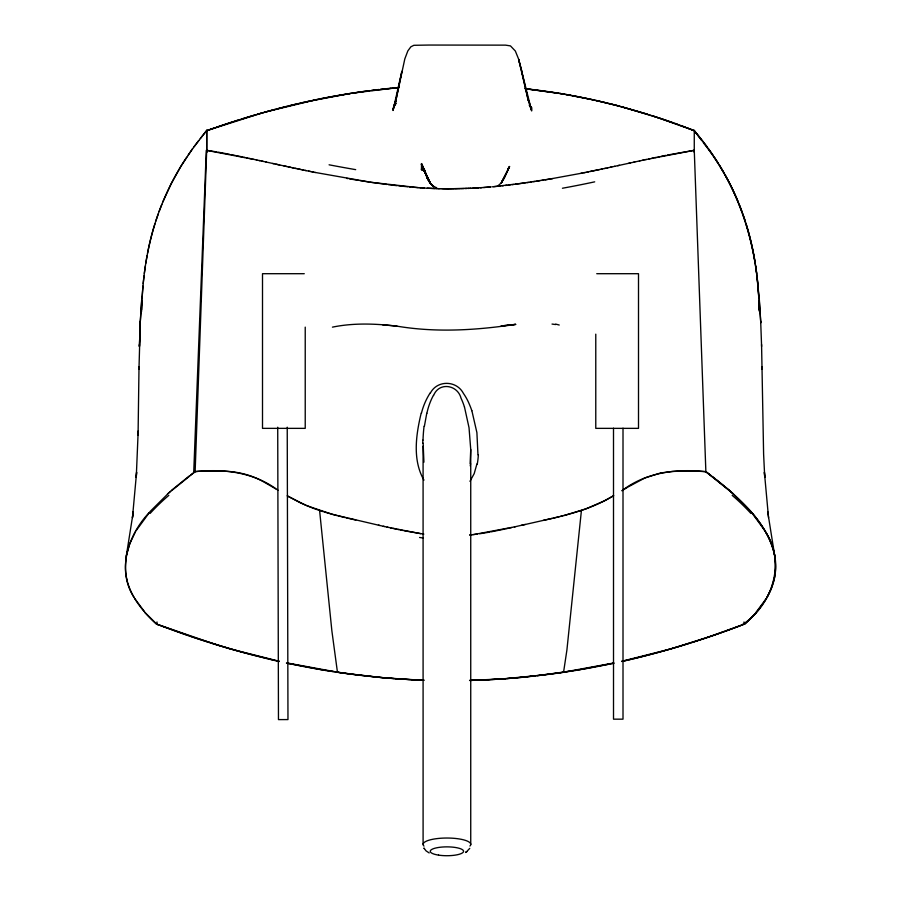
<?xml version="1.0" encoding="UTF-8"?>
<svg xmlns="http://www.w3.org/2000/svg" width="901" height="901" viewBox="0 0 901 901"><rect width="100%" height="100%" fill="white"/><g stroke="black" fill="none" stroke-linecap="round" stroke-linejoin="round"><path stroke-width="1.35" d="M423.132 443.134L423.92 462.19M470.739 844.564L470.739 449.543L469.027 427.705L464.465 406.914M162.788 202.027L171.314 183.489L181.135 165.953L192.262 149.194L206.734 130.228L206.701 149.217M206.701 149.724L206.701 152.032M139.013 366.651L138.067 435.07L138.191 430.982L136.265 477.406L136.603 472.27L132.458 517.748L133.314 511.622L125.712 559.656M138.968 369.128L140.331 321.297L139.407 346.435L139.441 344.464M141.547 311.532L141.919 301.339M141.592 309.775L141.953 300.833M216.758 151.92L206.689 150.332L195.134 471.685L167.473 493.985M139.407 346.435L140.331 321.297M477.969 454.814L476.899 432.626L471.865 410.676M142.065 298.591C143.462 273.217 147.404 247.888 154.995 223.606M142.054 298.794L142.966 286.079M141.66 299.864L140.218 322.851L141.953 297.296M143.203 283.545L144.025 275.931M470.131 463.486L470.739 449.543M581.415 510.54L566.898 650.094L563.553 672.304L560.208 672.788M144.329 273.408L145.388 265.829M424.382 426.319L426.759 413.311M145.782 263.306L147.077 255.76M476.922 463.97L474.185 473.644L469.962 481.337M126.241 556.097L129.688 543.9L135.296 532.063M147.55 253.26C154.071 219.022 167.349 186.068 186.777 157.112M394.953 105.304L393.444 107.422L396.158 100.169L393.14 109.122L396.001 99.606L392.994 110.508L401.88 71.314L395.854 100.574L404.819 58.892L407.838 50.918L410.856 46.818L413.874 45.298L428.989 45.05L505.574 45.14L510.462 45.895L515.338 51.03L518.582 59.027L528.358 100.844L521.916 72.181L531.669 110.936L528.504 100.687L531.736 109.685L529.281 105.09M774.274 579.152L771.177 588.86L766.999 597.34M421.195 413.12C415.98 434.733 412.331 459.938 423.954 480.143M155.772 221.173L158.227 213.931M159.094 211.532L161.831 204.381M506.317 173.78L501.395 182.768L507.95 169.816L501.406 182.779L498.118 185.685M506.306 173.814L509.561 166.437L507.894 169.625L509.527 166.73L507.792 168.983M504.684 177.429L501.395 182.712L506.328 173.645M136.006 530.847L150.23 511.374L170.503 491.225M766.312 598.501L755.612 612.894M469.748 848.37L466.335 851.974M433.595 395.505C438.888 381.731 457.663 384.671 461.042 398.242A65.3 64.94 -57.2 0 1 464.42 406.925M764.307 601.677C773.722 587.981 778.149 570.524 774.376 554.149M188.196 154.995L192.589 148.733M194.087 146.672L198.704 140.556M430.509 392.802C437.526 379.85 456.638 380.413 463.384 393.343A59.376 58.542 -32.1 0 1 469.444 404.459A87.622 86.338 -5.9 0 1 471.82 410.698M200.281 138.551L206.734 130.656L263.126 112.614M149.149 512.669C128.291 534.642 116.33 569.905 134.012 597.34M393.602 106.262L396.463 103.176M741.084 625.384C771.571 606.846 786.415 563.339 765.715 532.119M171.584 490.279L189.379 475.897M190.528 475.041L195.123 471.64A67.935 67.26 73.8 0 1 198.299 471.347L213.481 471.009M466.087 852.132L465.547 852.492L466.898 851.614M621.87 490.763L627.31 487.43M622.343 490.414C646.186 472.248 676.854 468.497 705.866 471.685L711.61 475.942M627.997 487.013L644.958 477.924L660.275 473.07M613.727 495.674L604.808 500.618M612.703 496.203C591.518 509.076 567.225 515.135 543.247 520.384M604.109 500.979L585.74 508.975L563.891 515.552M743.978 621.96A471.685 471.336 -37.3 0 0 744.215 624.19C704.312 639.519 663.35 652.144 621.634 661.492M740.036 625.778L733.774 628.132M732.727 628.515L726.454 630.813M744.215 624.19L705.382 638.133M724.348 631.567L720.147 633.065M208.176 130.149L215.384 127.615M719.099 633.437L712.781 635.633M216.826 127.12L232.649 121.826M711.722 635.993L670.783 648.9L621.836 661.255M206.734 130.656C253.418 114.213 301.373 101.036 350.354 93.591M704.323 638.482L699.03 640.228M697.96 640.577L691.585 642.616M234.091 121.365L238.427 119.979M690.526 642.942L684.141 644.925M241.322 119.078L254.386 115.125M683.071 645.251L677.732 646.862M676.662 647.177L662.731 651.175M257.292 114.281L274.828 109.415M264.59 112.197L317.603 99.358M661.661 651.479L655.207 653.236M654.126 653.518L641.174 656.863M276.292 109.032L286.574 106.397M562.731 515.845L560.399 516.431M640.082 657.133L633.583 658.721M288.038 106.036L292.465 104.955M559.228 516.712L553.338 518.12M293.929 104.606L298.355 103.559M632.502 658.98L622.017 661.402M552.155 518.39L521.319 525.373M299.842 103.221L304.268 102.218M525.249 524.438L514.392 526.905M515.316 526.736L473.43 534.608M509.279 528.076L511.689 527.547M305.754 101.881L351.39 93.253L398.4 87.532M628.673 163.306L634.8 161.966M508.063 528.346L505.63 528.876M619.471 165.3L614.403 166.392M642.458 160.31L643.99 159.973M617.658 165.694L630.497 162.901M639.395 160.975L646.332 159.466M633.685 162.214L640.014 160.829M613.671 663.012L560.647 672.72L523.932 677.135A765.861 765.861 0 0 1 469.545 680.435L503.118 678.858L543.731 674.973M648.619 158.981L650.162 158.644M614.865 166.302L607.161 167.946M645.533 159.646L694.266 150.309L705.866 471.685L729.427 490.335M504.414 529.146L490.91 531.883M651.705 158.317L653.259 157.99M610.247 167.293L611.79 166.955M614.009 663.159L611.835 663.632M654.813 157.652L656.356 157.326M605.618 168.273L580.773 173.386M604.526 168.51L607.837 167.8M657.921 156.999L659.476 156.673M600.978 169.253L602.521 168.926M610.743 663.857L596.53 666.706M613.446 663.282L577.744 670.062L537.469 675.716M599.424 169.579L590.042 171.517M661.03 156.346L665.726 155.389M586.889 172.159L588.466 171.843M319.089 99.054L323.549 98.164M583.724 172.801L585.301 172.485M667.292 155.073L694.266 150.309M582.136 173.116L544.959 179.918M325.036 97.871L329.496 97.015M661.064 472.912L672.247 471.471L685.909 470.975M595.437 666.909L588.849 668.137M330.994 96.745L335.465 95.923M489.671 532.108L479.715 533.764M587.745 668.339L582.249 669.308M336.951 95.664L341.423 94.875M552.707 178.601L515.271 184.277M332.435 327.142C353.688 322.761 375.593 323.639 397.026 326.162C436.433 332.784 476.359 330.25 515.665 324.371L501.035 325.971L515.676 324.405M581.145 669.488L574.59 670.592M342.921 94.628L347.403 93.884M541.681 180.448L543.326 180.177M353.057 93.152L365.378 91.204M573.475 670.772L566.695 671.831M348.901 93.648L359.386 92.048M540.048 180.707L536.759 181.225M533.471 181.732L535.115 181.484M565.614 671.988L563.553 672.304M530.182 182.227L531.827 181.979M526.871 182.712L528.527 182.464M360.884 91.834L369.241 90.798M559.183 672.934L552.155 673.903M525.215 182.937L491.923 186.845M477.17 534.102L469.635 535.025M366.876 91.001L369.883 90.607M551.108 674.038L544.778 674.849M371.392 90.415L378.904 89.503M511.948 184.705L513.604 184.491M508.626 185.099L510.281 184.908M371.922 90.483L398.963 87.555M505.292 185.482L506.959 185.291M380.413 89.334L390.966 88.208M472.034 534.744L469.973 534.969M535.385 675.953L522.828 677.237M501.958 185.854L503.625 185.674M498.625 186.203L500.292 186.034M496.958 186.372L493.624 186.698M392.476 88.061L398.512 87.51M521.792 677.338L515.507 677.901M490.73 186.957L474.681 188.118M490.279 186.991L483.589 187.543M513.424 678.07L507.15 678.566M506.103 678.644L499.83 679.072M480.244 187.78L481.911 187.656M478.566 187.892L448.529 188.827M498.782 679.14L491.45 679.568M472.732 188.23L473.701 188.174M490.403 679.624L484.119 679.928M469.804 188.377L470.772 188.332M467.856 188.455L468.824 188.422M483.071 679.973L476.787 680.21M466.876 188.5L464.927 188.568M463.947 188.602L461.121 188.681M475.739 680.255L470.502 680.401M460.242 188.703L458.474 188.748M457.584 188.76L455.061 188.805M453.18 188.816L454.059 188.816M686.708 470.975L693.128 470.975M451.412 188.827L452.302 188.827M449.655 188.827L450.534 188.827M304.268 273.701L262.506 273.701L262.506 428.358L305.225 428.358L305.225 327.131M596.744 273.701L638.505 273.701L638.505 428.358L595.775 428.358L595.775 334.158M448.777 188.827L442.47 188.76M447.898 188.827L440.961 188.737M214.292 471.009L220.711 471.099M693.928 470.975L705.866 471.685L733.527 493.985M441.107 188.737L437.728 188.647M439.463 188.692L436.028 188.602M221.522 471.122C236.006 471.223 250.546 474.455 263.216 481.63M436.444 188.613L424.202 188.039M424.303 680.221L403.321 679.208M423.256 680.176L416.96 679.928M434.935 188.557L427.367 188.219M415.913 679.883L410.665 679.624M409.617 679.568L382.981 677.687L349.971 674.049M422.513 187.937L424.348 188.05M422.828 187.96L412.275 187.183M401.227 679.084L394.965 678.644M419.81 187.757L421.319 187.859M418.301 187.656L371.336 182.351L314.708 172.361M393.917 678.566L387.644 678.081M386.597 677.991L379.276 677.349M409.268 186.912L410.766 187.048M407.759 186.777L398.738 185.865M382.52 324.777L397.037 326.162M378.229 677.248L364.635 675.84M525.001 88.692L558.35 93.197M397.24 185.707L388.23 184.649M525.362 88.737L562.404 93.862L594.604 100.135M363.587 675.727L357.337 674.984M356.289 674.86L323.358 670.085L287.002 663.17M386.732 184.457L370.288 182.193M552.031 324.067L555.647 324.54M348.924 673.914L341.862 672.946M423.819 534.124L403.907 530.712M340.826 672.799L335.386 671.988M368.802 181.968L359.893 180.594M333.179 671.65L327.514 670.761M420.677 533.674L387.103 527.119M358.407 180.358L352.494 179.378M326.399 670.581L319.832 669.488M559.926 93.456L564.679 94.245M349.543 178.882L351.018 179.13M346.603 178.375L348.079 178.623M318.74 669.297L305.563 666.909M566.256 94.526L570.997 95.371M218.188 152.179L229.575 154.308M572.574 95.664L589.896 99.121M304.47 666.706L286.428 663.046M230.994 154.589L235.24 155.445M315.35 172.508L308.57 171.122M311.87 171.787L313.289 172.068M310.451 171.494L301.858 169.737M402.679 530.464L400.235 529.957M236.659 155.727L242.279 156.898M304.797 170.334L306.216 170.627M303.389 170.041L291.947 167.642M243.687 157.191L245.083 157.484M300.574 169.444L297.758 168.859M397.791 529.45L399.008 529.709M246.48 157.788L247.876 158.08M294.965 168.262L296.361 168.555M293.568 167.969L279.017 164.849M249.273 158.385L252.055 158.981M253.778 159.376L206.284 150.309L193.749 471.775C223.031 468.452 254.026 472.023 278.127 490.381M288.016 166.775L290.786 167.372M396.575 529.191L392.926 528.403M253.451 159.274L256.92 160.051M283.871 165.885L286.631 166.482M256.222 159.871L260.051 160.727M259.004 160.479L263.182 161.403M275.819 164.162L279.715 164.984M279.175 661.255L230.217 648.9L189.3 635.993M287.329 663.012L340.364 672.72L377.08 677.135A765.861 765.861 0 0 0 423.301 680.187M591.461 99.448L617.253 105.586L647.233 114.134M261.774 161.076L266.336 162.09M272.643 163.464L278.341 164.68M265.919 161.977L274.197 163.779M390.505 527.873L391.71 528.144M388.083 527.344L378.454 525.17M596.169 100.484L600.866 101.565M383.263 526.263L384.457 526.533M279.366 661.492L276.1 660.748M379.772 525.474L332.694 514.437L306.655 505.675M355.816 520.057L348.743 518.424M279.085 661.424L268.509 658.98M275.019 660.501L239.362 651.479M602.431 101.926L607.105 103.041M346.378 517.872L347.561 518.143M345.196 517.591L338.179 515.868M267.417 658.721L253.361 655.218M608.671 103.424L613.344 104.584M614.899 104.978L619.561 106.194M337.019 515.575L324.022 511.937M252.28 654.937L246.885 653.518M555.714 324.09L559.228 325.024M621.116 106.6L661.086 118.594M245.815 653.236L210.485 642.954M238.281 651.175L224.349 647.177M223.279 646.862L217.941 645.262M216.882 644.936L156.797 624.19L145.185 612.657M322.851 511.577L313.807 508.513M209.426 642.616L196.7 638.494M653.18 116.015L694.266 130.656L706.947 146.717M195.641 638.133L156.797 624.19A471.685 471.336 37.3 0 0 157.022 621.96M662.607 119.112L667.157 120.666M188.241 635.633L181.923 633.437M668.677 121.196L673.216 122.784M180.876 633.065L168.296 628.526M436.692 187.723C426.635 184.604 426.015 171.404 421.477 163.565L427.558 178.454L430.622 183.77L424.551 170.92M674.736 123.324L677.755 124.417M738.223 202.038C727.546 176.067 712.421 152.044 694.266 130.656C656.119 115.835 616.723 104.268 576.55 96.407A637.322 637.322 0 0 0 526.229 88.827M680.762 125.521L685.278 127.199M167.248 628.132L160.975 625.778M686.776 127.773L692.768 130.071M313.109 508.254L300.315 502.803L287.194 495.82M159.928 625.384L156.797 624.19M424.81 171.077L421.184 169.523L424.833 171.134M305.946 505.371L287.858 496.203M429.18 852.943L426.015 850.848L423.954 848.01L424.247 848.618M263.925 482.001L272.924 487.216M273.611 487.621L275.65 488.871M425.261 170.852L421.263 168.127L425.306 171.269M712.747 476.809L715.011 478.544M716.149 479.422C740.081 498.929 766.132 521.668 774.072 552.797M730.497 491.282L750.792 511.43L765.005 530.892M433.651 186.575L430.622 183.827L427.603 178.432M424.765 170.21L421.33 166.708L424.416 170.683L421.409 164.962L424.439 170.807L421.431 164.658L424.45 170.931L421.443 164.32L424.461 171.044L421.454 163.971L427.536 177.914L424.506 171.213M529.54 105.699L531.894 108.255L529.473 105.023M145.388 612.894L134.7 598.501M144.295 611.644C136.175 602.273 129.507 591.326 126.726 579.152M751.851 512.669C763.271 526.083 773.103 541.861 775.288 559.656M694.266 130.656L701.71 140.579M703.366 142.786C738.538 186.721 756.13 242.684 758.788 298.479M708.445 148.778L712.837 155.051M714.256 157.157L718.401 163.577M427.581 178.578L424.562 170.638L427.581 178.589L430.61 183.68L424.551 170.796L427.57 178.533L430.599 183.567M719.741 165.739L723.638 172.316M724.956 174.625C740.363 202.015 750.353 232.289 755.229 263.295M739.18 204.403L741.917 211.544M742.784 213.942L745.24 221.184M746.005 223.617C753.596 247.899 757.538 273.217 758.935 298.591M774.759 556.097L767.686 511.622M337.458 672.304L331.872 630.858L319.596 510.54M755.612 265.806L756.66 273.363M756.975 275.897L758.946 298.783M768.542 517.748L764.397 472.27L764.735 477.406L763.609 454.183L761.987 366.651M760.681 321.297L761.604 346.435M759.047 297.296L760.782 322.851L759.352 299.864M759.059 300.833L759.453 311.521M759.081 301.328L759.408 309.775M761.559 344.464L762.032 369.128M759.138 302.533L759.239 310.766M206.689 151.864L206.689 150.332M287.228 427.198L287.971 719.584L278.465 719.606L277.722 427.22M694.266 130.206L694.266 152.438M623.008 428.189L623.008 719.167L613.513 719.167L613.502 428.189M423.087 446.175L423.098 844.181M206.734 130.206L206.734 152.438M423.999 846.107A23.831 6.341 0 0 1 446.738 838.031A23.831 6.341 0 0 1 469.939 846.016M355.692 169.647A290.955 54.623 8.2 0 1 329.079 164.804M594.694 181.844A290.73 76.99 -7.1 0 1 562.438 188.241M423.301 538.043A149.059 112.006 0.1 0 1 419.573 537.458M421.443 413.176A70.526 68.803 13 0 1 430.329 392.69M478.33 454.881A75.785 66.685 60.5 0 1 477.271 464.083M426.883 413.334A67.496 66.944 25.6 0 1 433.381 395.393M423.019 440.127A158.948 157.889 19.6 0 1 424.056 426.286M422.76 443.134A168.859 165.998 -48.8 0 1 422.851 440.127M470.547 463.565A80.212 71.01 72.7 0 1 470.254 465.896M156.65 624.337A166.899 150.343 -36.2 0 1 145.286 612.984M760.309 607.544A156.155 140.68 36.3 0 1 744.406 624.393M755.714 612.984A166.899 150.343 36.2 0 1 744.361 624.337M763.316 603.152A115.936 104.02 29.1 0 1 760.174 607.432M126.782 579.14A69.478 62.315 -18.8 0 1 126.005 559.667M150.084 513.457A230.859 216.409 20 0 1 168.802 495.381M775.006 559.667A69.478 62.315 18.8 0 1 774.218 579.14M732.209 495.381A230.859 216.409 -20 0 1 750.927 513.457M433.663 186.631L430.644 183.793L433.663 186.642M521.87 71.517L518.627 59.365L521.837 71.551M438.528 855.117A16.657 4.426 0 0 0 463.576 851.31A16.657 4.426 0 0 0 438.652 847.447A16.657 4.426 0 0 0 438.528 855.117"/></g></svg>
